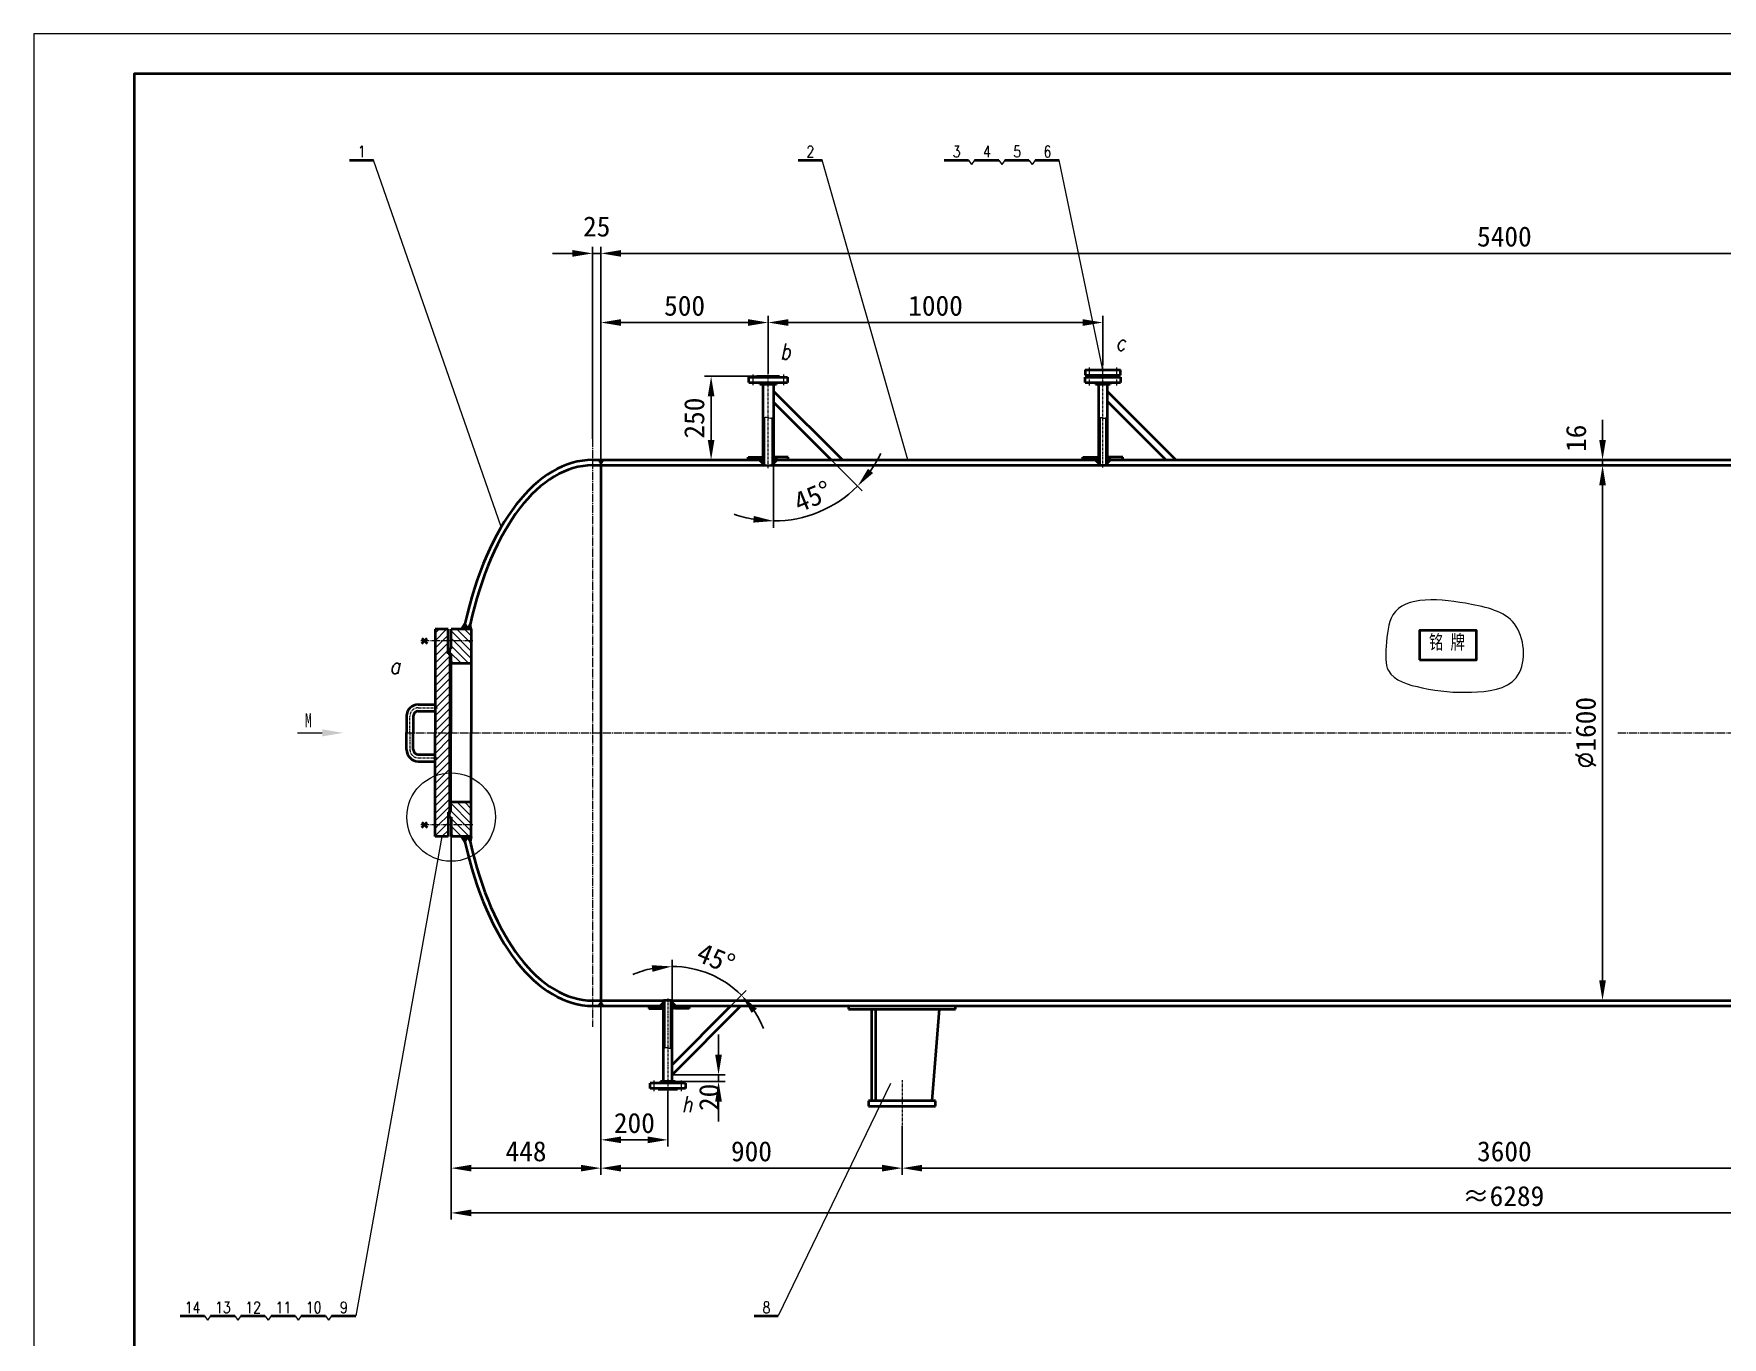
# Model space of a CAD drawing. Extents: x -114315 to 45000, y -61950 to 97535.
# Drawn here: x 34908 to 39954, y -58719 to -54822 of the extents above; entities that cross this region are included whole.
import ezdxf
from ezdxf.enums import TextEntityAlignment as Align

# ---------------------------------------------------------------- set-up
doc = ezdxf.new("R2010")
doc.units = 0
doc.header["$LTSCALE"] = 10
doc.header["$PDMODE"] = 1
doc.linetypes.add('ZXX-L', pattern=[3.28, 2.5, -0.3, 0.18, -0.3])
doc.linetypes.add('ZXX-S', pattern=[1.27, 0.75, -0.2, 0.12, -0.2])
doc.layers.get('Defpoints').update_dxf_attribs({"linetype": 'CONTINUOUS'})
doc.layers.add('5剖面线层', color=2, linetype='CONTINUOUS')
for name, color, linetype, lineweight in [('A 粗实线', 1, 'CONTINUOUS', 40), ('B 细实线', 7, 'CONTINUOUS', 18), ('C 文 字', 2, 'CONTINUOUS', 20), ('D 短中心线', 3, 'ZXX-S', 18), ('E 长中心线', 3, 'ZXX-L', 18), ('J 标注尺寸', 2, 'CONTINUOUS', 18)]:
    doc.layers.add(name, color=color, linetype=linetype, lineweight=lineweight)
doc.styles.add('HZTXT', font='SIMFANG.TTF', dxfattribs={"width": 0.75})
doc.styles.add('ITALICT', font='ITALICT.shx', dxfattribs={"width": 0.7})
doc.styles.add('ROMANC', font='romanc', dxfattribs={"width": 0.7, "height": 6})
doc.styles.get("Standard").update_dxf_attribs({"font": 'SIMFANG.TTF'})
doc.styles.add('标题中文', font='SIMFANG.TTF', dxfattribs={"width": 0.7})
doc.dimstyles.new('通用标注4.0', dxfattribs={"dimscale": 20, "dimtxt": 3, "dimasz": 3, "dimexe": 1, "dimexo": 0, "dimgap": 1, "dimtad": 1, "dimdec": 0, "dimzin": 0, "dimdsep": 46, "dimtxsty": 'Standard', "dimcen": 0, "dimadec": 0, "dimazin": 0, "dimtfac": 0.375, "dimtdec": 0, "dimtmove": 2, "dimatfit": 3, "dimfxl": 0, "dimtzin": 0, "dimarcsym": 0})
pattern_1 = [(45, (314.537, 0), (-11.22532, 11.22532), [])]

# ---------------------------------------------------------------- blocks, each defined once
blk = doc.blocks.new('*D74')
at = {"layer": 'C 文 字', "color": 0, "lineweight": -2}
for p, q in [((36602.7, -56226.3), (36602.7, -55459)), ((36662.7, -55479), (41942.7, -55479)), ((42002.7, -56226.3), (42002.7, -55459))]:
    blk.add_line(p, q, dxfattribs=at)
at = {"layer": 'C 文 字', "color": 0}
for points in [[(36662.7, -55469), (36662.7, -55489), (36602.7, -55479)], [(41942.7, -55469), (41942.7, -55489), (42002.7, -55479)]]:
    blk.add_solid(points, dxfattribs=at)
at = {"layer": 'Defpoints', "color": 0}
for p in [(42002.7, -55479), (36602.7, -56226.3), (42002.7, -56226.3)]:
    blk.add_point(p, dxfattribs=at)
at = {"layer": 'C 文 字', "color": 0, "insert": (39302.7, -55429), "char_height": 60, "attachment_point": 5}
blk.add_mtext('5400', dxfattribs=at)
blk = doc.blocks.new('*D78')
at = {"layer": 'C 文 字', "color": 0, "lineweight": -2}
for p, q in [((36602.7, -55917), (36602.7, -55665.7)), ((36662.7, -55685.7), (37042.7, -55685.7)), ((37102.7, -55838.4), (37102.7, -55665.7))]:
    blk.add_line(p, q, dxfattribs=at)
at = {"layer": 'C 文 字', "color": 0}
for points in [[(36662.7, -55675.7), (36662.7, -55695.7), (36602.7, -55685.7)], [(37042.7, -55675.7), (37042.7, -55695.7), (37102.7, -55685.7)]]:
    blk.add_solid(points, dxfattribs=at)
at = {"layer": 'Defpoints', "color": 0}
for p in [(37102.7, -55685.7), (37102.7, -55838.4), (36602.7, -55917)]:
    blk.add_point(p, dxfattribs=at)
at = {"layer": 'C 文 字', "color": 0, "insert": (36852.7, -55635.7), "char_height": 60, "attachment_point": 5}
blk.add_mtext('500', dxfattribs=at)
blk = doc.blocks.new('*D79')
at = {"layer": 'C 文 字', "color": 0, "lineweight": -2}
for p, q in [((37102.7, -55754.5), (37102.7, -55665.7)), ((37162.7, -55685.7), (38042.7, -55685.7)), ((38102.7, -55814.5), (38102.7, -55665.7))]:
    blk.add_line(p, q, dxfattribs=at)
at = {"layer": 'C 文 字', "color": 0}
for points in [[(37162.7, -55675.7), (37162.7, -55695.7), (37102.7, -55685.7)], [(38042.7, -55675.7), (38042.7, -55695.7), (38102.7, -55685.7)]]:
    blk.add_solid(points, dxfattribs=at)
at = {"layer": 'Defpoints', "color": 0}
for p in [(38102.7, -55685.7), (37102.7, -55754.5), (38102.7, -55814.5)]:
    blk.add_point(p, dxfattribs=at)
at = {"layer": 'C 文 字', "color": 0, "insert": (37602.7, -55635.7), "char_height": 60, "attachment_point": 5}
blk.add_mtext('1000', dxfattribs=at)
blk = doc.blocks.new('*D83')
at = {"layer": 'C 文 字', "color": 0, "lineweight": -2}
for p, q in [((37068.7, -55846.4), (36912, -55846.4)), ((36932, -55906.4), (36932, -56036.4)), ((36963.9, -56096.4), (36912, -56096.4))]:
    blk.add_line(p, q, dxfattribs=at)
at = {"layer": 'C 文 字', "color": 0}
for points in [[(36922, -55906.4), (36942, -55906.4), (36932, -55846.4)], [(36922, -56036.4), (36942, -56036.4), (36932, -56096.4)]]:
    blk.add_solid(points, dxfattribs=at)
at = {"layer": 'Defpoints', "color": 0}
for p in [(37068.7, -55846.4), (36932, -56096.4), (36963.9, -56096.4)]:
    blk.add_point(p, dxfattribs=at)
at = {"layer": 'C 文 字', "color": 0, "insert": (36882, -55971.4), "char_height": 60, "attachment_point": 5, "rotation": 90}
blk.add_mtext('250', dxfattribs=at)
blk = doc.blocks.new('*D84')
at = {"layer": 'C 文 字', "color": 0, "lineweight": -2}
for p, q in [((37291.2, -56096.4), (37383.9, -56189.1)), ((37118.7, -56112.4), (37118.7, -56299))]:
    blk.add_line(p, q, dxfattribs=at)
for start, end in [(324.6948, 334.3895), (270, 315), (250.6105, 260.3052)]:
    blk.add_arc((37118.7, -55923.9), 355, start, end, dxfattribs=at)
at = {"layer": 'C 文 字', "color": 0}
for points in [[(37416.1, -56135.6), (37400.8, -56122.7), (37369.8, -56175)], [(37059.8, -56263.9), (37058.1, -56283.8), (37118.7, -56279)]]:
    blk.add_solid(points, dxfattribs=at)
at = {"layer": 'Defpoints', "color": 0}
for p in [(37118.7, -55870.4), (37118.7, -55923.9), (37291.2, -56096.4), (37118.7, -56112.4), (37210.6, -56266.9)]:
    blk.add_point(p, dxfattribs=at)
at = {"layer": 'C 文 字', "color": 0, "insert": (37235.5, -56205.7), "char_height": 60, "attachment_point": 5, "rotation": 22.5}
blk.add_mtext('45°', dxfattribs=at)
blk = doc.blocks.new('*D86')
at = {"layer": 'C 文 字', "color": 0, "lineweight": -2}
for p, q in [((36517.7, -55479), (36457.7, -55479)), ((36577.7, -56033.5), (36577.7, -55459)), ((36577.7, -55479), (36602.7, -55479)), ((36602.7, -55608.3), (36602.7, -55459)), ((36662.7, -55479), (36722.7, -55479))]:
    blk.add_line(p, q, dxfattribs=at)
at = {"layer": 'C 文 字', "color": 0}
for points in [[(36517.7, -55469), (36517.7, -55489), (36577.7, -55479)], [(36662.7, -55469), (36662.7, -55489), (36602.7, -55479)]]:
    blk.add_solid(points, dxfattribs=at)
at = {"layer": 'Defpoints', "color": 0}
for p in [(36602.7, -55479), (36602.7, -55608.3), (36577.7, -56033.5)]:
    blk.add_point(p, dxfattribs=at)
at = {"layer": 'C 文 字', "color": 0, "insert": (36590.2, -55399), "char_height": 60, "attachment_point": 5}
blk.add_mtext('25', dxfattribs=at)
blk = doc.blocks.new('*D87')
at = {"layer": 'C 文 字', "color": 0, "lineweight": -2}
for p, q in [((36602.7, -57666.1), (36602.7, -58148.9)), ((36802.7, -57984.7), (36802.7, -58148.9)), ((36662.7, -58128.9), (36742.7, -58128.9))]:
    blk.add_line(p, q, dxfattribs=at)
at = {"layer": 'C 文 字', "color": 0}
for points in [[(36662.7, -58118.9), (36662.7, -58138.9), (36602.7, -58128.9)], [(36742.7, -58118.9), (36742.7, -58138.9), (36802.7, -58128.9)]]:
    blk.add_solid(points, dxfattribs=at)
at = {"layer": 'Defpoints', "color": 0}
for p in [(36602.7, -57666.1), (36802.7, -57984.7), (36802.7, -58128.9)]:
    blk.add_point(p, dxfattribs=at)
at = {"layer": 'C 文 字', "color": 0, "insert": (36702.7, -58078.9), "char_height": 60, "attachment_point": 5}
blk.add_mtext('200', dxfattribs=at)
blk = doc.blocks.new('*D88')
at = {"layer": 'C 文 字', "color": 0, "lineweight": -2}
for p, q in [((36602.7, -57903.5), (36602.7, -58233.5)), ((37502.7, -58087.2), (37502.7, -58233.5)), ((36662.7, -58213.5), (37442.7, -58213.5))]:
    blk.add_line(p, q, dxfattribs=at)
at = {"layer": 'C 文 字', "color": 0}
for points in [[(36662.7, -58203.5), (36662.7, -58223.5), (36602.7, -58213.5)], [(37442.7, -58203.5), (37442.7, -58223.5), (37502.7, -58213.5)]]:
    blk.add_solid(points, dxfattribs=at)
at = {"layer": 'Defpoints', "color": 0}
for p in [(36602.7, -57903.5), (37502.7, -58087.2), (37502.7, -58213.5)]:
    blk.add_point(p, dxfattribs=at)
at = {"layer": 'C 文 字', "color": 0, "insert": (37052.7, -58163.5), "char_height": 60, "attachment_point": 5}
blk.add_mtext('900', dxfattribs=at)
blk = doc.blocks.new('*D90')
at = {"layer": 'C 文 字', "color": 0, "lineweight": -2}
for p, q in [((37502.7, -58087.2), (37502.7, -58233.5)), ((41102.7, -58087.2), (41102.7, -58233.5)), ((37562.7, -58213.5), (41042.7, -58213.5))]:
    blk.add_line(p, q, dxfattribs=at)
at = {"layer": 'C 文 字', "color": 0}
for points in [[(37562.7, -58203.5), (37562.7, -58223.5), (37502.7, -58213.5)], [(41042.7, -58203.5), (41042.7, -58223.5), (41102.7, -58213.5)]]:
    blk.add_solid(points, dxfattribs=at)
at = {"layer": 'Defpoints', "color": 0}
for p in [(37502.7, -58087.2), (41102.7, -58087.2), (41102.7, -58213.5)]:
    blk.add_point(p, dxfattribs=at)
at = {"layer": 'C 文 字', "color": 0, "insert": (39302.7, -58163.5), "char_height": 60, "attachment_point": 5}
blk.add_mtext('3600', dxfattribs=at)
blk = doc.blocks.new('*D91')
at = {"layer": 'C 文 字', "color": 0, "lineweight": -2}
for p, q in [((39585.9, -56112.4), (39616.1, -56112.4)), ((39596.1, -56172.4), (39596.1, -57652.4)), ((39585.9, -57712.4), (39616.1, -57712.4))]:
    blk.add_line(p, q, dxfattribs=at)
at = {"layer": 'C 文 字', "color": 0}
for points in [[(39586.1, -56172.4), (39606.1, -56172.4), (39596.1, -56112.4)], [(39586.1, -57652.4), (39606.1, -57652.4), (39596.1, -57712.4)]]:
    blk.add_solid(points, dxfattribs=at)
at = {"layer": 'Defpoints', "color": 0}
for p in [(39585.9, -56112.4), (39585.9, -57712.4), (39596.1, -57712.4)]:
    blk.add_point(p, dxfattribs=at)
at = {"layer": 'C 文 字', "color": 0, "insert": (39546.1, -56912.4), "char_height": 60, "attachment_point": 5, "rotation": 90}
blk.add_mtext('{\\Ftxt.shx;%%c}1600', dxfattribs=at)
blk = doc.blocks.new('*D92')
at = {"layer": 'C 文 字', "color": 0, "lineweight": -2}
for p, q in [((39596.1, -56036.4), (39596.1, -55976.4)), ((39641.5, -56096.4), (39576.1, -56096.4)), ((39596.1, -56112.4), (39596.1, -56096.4)), ((39641.5, -56112.4), (39576.1, -56112.4)), ((39596.1, -56172.4), (39596.1, -56232.4))]:
    blk.add_line(p, q, dxfattribs=at)
at = {"layer": 'C 文 字', "color": 0}
for points in [[(39586.1, -56036.4), (39606.1, -56036.4), (39596.1, -56096.4)], [(39586.1, -56172.4), (39606.1, -56172.4), (39596.1, -56112.4)]]:
    blk.add_solid(points, dxfattribs=at)
at = {"layer": 'Defpoints', "color": 0}
for p in [(39596.1, -56096.4), (39641.5, -56096.4), (39641.5, -56112.4)]:
    blk.add_point(p, dxfattribs=at)
at = {"layer": 'C 文 字', "color": 0, "insert": (39517.3, -56031.7), "char_height": 60, "attachment_point": 5, "rotation": 90}
blk.add_mtext('16', dxfattribs=at)
blk = doc.blocks.new('*D93')
at = {"layer": 'C 文 字', "color": 0, "lineweight": -2}
for p, q in [((42443.7, -56912.4), (42443.7, -58367.3)), ((36155, -57222.4), (36155, -58367.3)), ((36215, -58347.3), (42383.7, -58347.3))]:
    blk.add_line(p, q, dxfattribs=at)
at = {"layer": 'C 文 字', "color": 0}
for points in [[(36215, -58337.3), (36215, -58357.3), (36155, -58347.3)], [(42383.7, -58337.3), (42383.7, -58357.3), (42443.7, -58347.3)]]:
    blk.add_solid(points, dxfattribs=at)
at = {"layer": 'Defpoints', "color": 0}
for p in [(42443.7, -56912.4), (36155, -57222.4), (42443.7, -58347.3)]:
    blk.add_point(p, dxfattribs=at)
at = {"layer": 'C 文 字', "color": 0, "insert": (39299.4, -58297.3), "char_height": 60, "attachment_point": 5}
blk.add_mtext('≈6289', dxfattribs=at)
blk = doc.blocks.new('*D96')
at = {"layer": 'C 文 字', "color": 0, "lineweight": -2}
for p, q in [((36954.2, -57874.4), (36954.2, -57814.4)), ((36815.2, -57934.4), (36974.2, -57934.4)), ((36815.2, -57954.4), (36974.2, -57954.4)), ((36954.2, -57954.4), (36954.2, -57934.4)), ((36954.2, -58014.4), (36954.2, -58074.4))]:
    blk.add_line(p, q, dxfattribs=at)
at = {"layer": 'C 文 字', "color": 0}
for points in [[(36944.2, -57874.4), (36964.2, -57874.4), (36954.2, -57934.4)], [(36944.2, -58014.4), (36964.2, -58014.4), (36954.2, -57954.4)]]:
    blk.add_solid(points, dxfattribs=at)
at = {"layer": 'Defpoints', "color": 0}
for p in [(36815.2, -57934.4), (36815.2, -57954.4), (36954.2, -57934.4)]:
    blk.add_point(p, dxfattribs=at)
at = {"layer": 'C 文 字', "color": 0, "insert": (36926.5, -58001.9), "char_height": 60, "attachment_point": 5, "rotation": 90}
blk.add_mtext('20', dxfattribs=at)
blk = doc.blocks.new('*D97')
at = {"layer": 'C 文 字', "color": 0, "lineweight": -2}
for p, q in [((36815.2, -57712.4), (36815.2, -57590.6)), ((36991.2, -57728.4), (37037.1, -57682.5))]:
    blk.add_line(p, q, dxfattribs=at)
for start, end in [(101.7205, 113.4409), (45, 90), (21.5591, 33.2795)]:
    blk.add_arc((36815.2, -57904.4), 293.8, start, end, dxfattribs=at)
at = {"layer": 'C 文 字', "color": 0}
for points in [[(36754.5, -57606.8), (36756.6, -57626.7), (36815.2, -57610.6)], [(37053.1, -57749.5), (37068.6, -57736.9), (37023, -57696.6)]]:
    blk.add_solid(points, dxfattribs=at)
at = {"layer": 'Defpoints', "color": 0}
for p in [(36962.1, -57650), (36815.2, -57712.4), (36991.2, -57728.4), (36815.2, -57904.4), (36815.2, -57954.4)]:
    blk.add_point(p, dxfattribs=at)
at = {"layer": 'C 文 字', "color": 0, "insert": (36946.8, -57586.8), "char_height": 60, "attachment_point": 5, "rotation": 337.5}
blk.add_mtext('45°', dxfattribs=at)
blk = doc.blocks.new('*D107')
at = {"layer": 'C 文 字', "color": 0, "lineweight": -2}
for p, q in [((36155, -57879.8), (36155, -58233.5)), ((36602.7, -57949.6), (36602.7, -58233.5)), ((36215, -58213.5), (36542.7, -58213.5))]:
    blk.add_line(p, q, dxfattribs=at)
at = {"layer": 'C 文 字', "color": 0}
for points in [[(36215, -58203.5), (36215, -58223.5), (36155, -58213.5)], [(36542.7, -58203.5), (36542.7, -58223.5), (36602.7, -58213.5)]]:
    blk.add_solid(points, dxfattribs=at)
at = {"layer": 'Defpoints', "color": 0}
for p in [(36155, -57879.8), (36602.7, -57949.6), (36602.7, -58213.5)]:
    blk.add_point(p, dxfattribs=at)
at = {"layer": 'C 文 字', "color": 0, "insert": (36378.9, -58163.5), "char_height": 60, "attachment_point": 5}
blk.add_mtext('448', dxfattribs=at)

msp = doc.modelspace()

# ---------------------------------------------------------------- hatches: boundary and pattern name
at = {"layer": '5剖面线层'}
h = msp.add_hatch(dxfattribs=at)
h.set_pattern_fill('ANSI31', color=256, scale=5, style=0)
h.set_pattern_definition(pattern_1)
h.paths.add_polyline_path([(36145.98, -56637.41), (36145.98, -56602.41), (36106.98, -56602.41), (36106.98, -56637.41)])
h.paths.add_polyline_path([(36150.98, -56675.91), (36145.98, -56675.91), (36145.98, -56637.41), (36106.98, -56637.41), (36106.98, -56912.41), (36150.98, -56912.41)])
h.paths.add_polyline_path([(36150.98, -56912.41), (36106.98, -56912.41), (36106.98, -57187.41), (36145.98, -57187.41), (36145.98, -57148.91), (36150.98, -57148.91)])
h = msp.add_hatch(dxfattribs=at)
h.set_pattern_fill('ANSI31', color=256, scale=5, angle=90, style=0)
h.set_pattern_definition([(135, (314.537, 0), (-11.22532, -11.22532), [])])
h.paths.add_polyline_path([(36215.33, -56637.41), (36215.33, -56602.41), (36154.98, -56602.41), (36154.98, -56637.41)])
h.paths.add_polyline_path([(36215.33, -56637.41), (36154.98, -56637.41), (36154.98, -56660.91), (36149.98, -56660.91), (36149.98, -56675.41), (36153.98, -56675.41), (36153.98, -56705.41), (36215.33, -56705.41)])
h.paths.add_polyline_path([(36153.98, -57119.41), (36153.98, -57149.41), (36149.98, -57149.41), (36149.98, -57163.91), (36154.98, -57163.91), (36154.98, -57187.41), (36215.33, -57187.41), (36215.33, -57119.41)])
h.paths.add_polyline_path([(36154.98, -57187.41), (36154.98, -57222.41), (36215.33, -57222.41), (36215.33, -57187.41)])
h = msp.add_hatch(dxfattribs=at)
h.set_pattern_fill('ANSI37', color=256, scale=0.25, style=0)
h.set_pattern_definition([(45, (314.5366, 0), (-0.561266008, 0.561266008), []), (135, (314.5366, 0), (-0.561266008, -0.561266008), [])])
h.paths.add_polyline_path([(36196.34, -56586.56), (36186.33, -56602.41), (36215.33, -56602.41), (36212.07, -56588.1), (36206.33, -56600.41), (36204.33, -56600.41)])
h.paths.add_polyline_path([(36153.98, -56675.41), (36150.98, -56675.41), (36150.98, -56705.41), (36153.98, -56705.41)])
h = msp.add_hatch(dxfattribs=at)
h.set_pattern_fill('ANSI37', color=256, scale=0.25, style=0)
h.set_pattern_definition([(315, (314.5366, -113824.8197), (-0.561266008, -0.561266008), []), (225, (314.5366, -113824.8197), (-0.561266008, 0.561266008), [])])
h.paths.add_polyline_path([(36196.34, -57238.26), (36186.33, -57222.41), (36215.33, -57222.41), (36212.07, -57236.72), (36206.33, -57224.41), (36204.33, -57224.41)])
h.paths.add_polyline_path([(36153.98, -57149.41), (36150.98, -57149.41), (36150.98, -57119.41), (36153.98, -57119.41)])
h = msp.add_hatch(dxfattribs=at)
h.set_pattern_fill('ANSI31', color=256, scale=5, style=0)
h.set_pattern_definition(pattern_1)
h.paths.add_polyline_path([(36145.98, -57187.41), (36116.57, -57187.41), (36107.47, -57222.41), (36145.98, -57222.41)])
h.paths.add_polyline_path([(36116.57, -57187.41), (36106.98, -57187.41), (36106.98, -57222.41), (36107.47, -57222.41)])

# ---------------------------------------------------------------- linework, layer by layer
at = {"layer": 'A 粗实线'}
for p, q in [((35851.09, -55200.04), (35923.31, -55200.04)), ((37191.76, -55200.04), (37263.98, -55200.04)), ((37628.94, -55200.04), (37701.15, -55200.04)), ((37719.39, -55200.04), (37791.6, -55200.04)), ((37809.84, -55200.04), (37882.05, -55200.04)), ((37900.28, -55200.04), (37972.5, -55200.04)), ((37045.22, -55865.41), (37045.22, -55849.41)), ((37045.22, -55849.41), (37160.22, -55849.41)), ((37068.72, -55849.41), (37068.72, -55846.41)), ((37068.72, -55846.41), (37136.72, -55846.41)), ((37136.72, -55846.41), (37136.72, -55849.41)), ((37160.22, -55849.41), (37160.22, -55865.41)), ((38050.22, -55827.41), (38155.22, -55827.41)), ((38050.22, -55827.41), (38050.22, -55843.41)), ((38050.22, -55843.41), (38155.22, -55843.41)), ((38050.22, -55865.41), (38050.22, -55849.41)), ((38050.22, -55849.41), (38155.22, -55849.41)), ((38073.72, -55843.41), (38073.72, -55846.41)), ((38073.72, -55849.41), (38073.72, -55846.41)), ((38073.72, -55846.41), (38131.72, -55846.41)), ((38073.72, -55846.41), (38131.72, -55846.41)), ((38131.72, -55846.41), (38131.72, -55843.41)), ((38131.72, -55846.41), (38131.72, -55849.41)), ((38155.22, -55843.41), (38155.22, -55827.41)), ((38155.22, -55849.41), (38155.22, -55865.41)), ((37045.22, -55865.41), (37160.22, -55865.41)), ((37076.72, -55865.41), (37077.72, -55870.41)), ((37077.72, -55870.41), (37127.72, -55870.41)), ((37086.72, -55870.41), (37086.72, -56112.41)), ((37118.72, -55870.41), (37118.72, -56112.41)), ((37118.72, -55890.41), (37324.72, -56096.41)), ((37128.72, -55865.41), (37127.72, -55870.41)), ((38050.22, -55865.41), (38155.22, -55865.41)), ((38080.22, -55865.41), (38081.22, -55870.41)), ((38081.22, -55870.41), (38124.22, -55870.41)), ((38090.22, -55870.41), (38090.22, -56112.41)), ((38115.22, -55870.41), (38115.22, -56112.41)), ((38115.22, -55890.41), (38321.22, -56096.41)), ((38125.22, -55865.41), (38124.22, -55870.41)), ((37118.72, -55923.93), (37291.2, -56096.41)), ((38115.22, -55920.41), (38291.22, -56096.41)), ((37089.72, -55970.07), (37089.72, -56112.46)), ((37115.72, -55970.08), (37115.72, -56112.46)), ((38093.22, -55970.13), (38093.22, -56112.45)), ((38112.22, -55970.61), (38112.22, -56112.45)), ((36577.72, -56096.41), (37086.72, -56096.41)), ((36602.72, -56096.41), (36602.72, -57728.41)), ((37042.72, -56088.41), (37086.72, -56088.41)), ((37042.72, -56096.41), (37042.72, -56088.41)), ((37162.72, -56088.41), (37118.72, -56088.41)), ((37118.72, -56096.41), (38090.22, -56096.41)), ((37162.72, -56096.41), (37162.72, -56088.41)), ((38042.72, -56096.41), (38042.72, -56088.41)), ((38042.72, -56088.41), (38086.72, -56088.41)), ((38115.22, -56096.41), (40490.22, -56096.41)), ((38162.72, -56088.41), (38118.72, -56088.41)), ((38162.72, -56096.41), (38162.72, -56088.41)), ((36577.72, -56112.41), (37086.72, -56112.41)), ((37118.72, -56112.41), (40490.22, -56112.41)), ((36106.98, -56602.41), (36106.98, -56912.41)), ((36145.98, -56602.41), (36106.98, -56602.41)), ((36145.98, -56675.91), (36145.98, -56602.41)), ((36154.98, -56660.91), (36154.98, -56602.41)), ((36215.33, -56602.41), (36154.98, -56602.41)), ((36186.33, -56602.41), (36196.33, -56586.57)), ((36204.33, -56600.41), (36196.33, -56586.55)), ((36206.33, -56600.41), (36204.33, -56600.41)), ((36206.33, -56600.41), (36212.07, -56588.1)), ((36215.33, -56602.41), (36212.07, -56588.1)), ((36215.33, -56602.41), (36215.33, -56912.41)), ((36067.96, -56645.33), (36083.79, -56629.49)), ((36067.96, -56629.49), (36083.79, -56645.33)), ((36149.98, -56660.91), (36154.98, -56660.91)), ((36149.98, -56660.91), (36149.98, -56675.91)), ((36150.98, -56675.91), (36145.98, -56675.91)), ((36149.98, -56675.41), (36153.98, -56675.41)), ((36150.98, -56675.41), (36150.98, -56912.41)), ((36215.33, -56705.41), (36150.98, -56705.41)), ((36153.98, -56675.41), (36153.98, -56912.41)), ((36021.98, -56862.41), (36021.98, -56912.41)), ((36041.98, -56862.41), (36041.98, -56912.41)), ((36056.98, -56827.41), (36106.98, -56827.41)), ((36056.98, -56847.41), (36106.98, -56847.41)), ((36021.98, -56962.41), (36021.98, -56912.41)), ((36041.98, -56962.41), (36041.98, -56912.41)), ((36106.98, -57222.41), (36106.98, -56912.41)), ((36150.98, -57149.41), (36150.98, -56912.41)), ((36153.98, -57149.41), (36153.98, -56912.41)), ((36215.33, -57222.41), (36215.33, -56912.41)), ((36056.98, -56977.41), (36106.98, -56977.41)), ((36056.98, -56997.41), (36106.98, -56997.41)), ((36215.33, -57119.41), (36150.98, -57119.41)), ((36150.98, -57148.91), (36145.98, -57148.91)), ((36145.98, -57148.91), (36145.98, -57222.41)), ((36149.98, -57163.91), (36149.98, -57148.91)), ((36149.98, -57149.41), (36153.98, -57149.41)), ((36149.98, -57163.91), (36154.98, -57163.91)), ((36154.98, -57163.91), (36154.98, -57222.41)), ((36067.96, -57195.33), (36083.79, -57179.49)), ((36067.96, -57179.49), (36083.79, -57195.33)), ((36145.98, -57222.41), (36106.98, -57222.41)), ((36215.33, -57222.41), (36154.98, -57222.41)), ((36186.33, -57222.41), (36196.33, -57238.25)), ((36204.33, -57224.41), (36196.33, -57238.27)), ((36206.33, -57224.41), (36204.33, -57224.41)), ((36206.33, -57224.41), (36212.07, -57236.72)), ((36215.33, -57222.41), (36212.07, -57236.72)), ((36577.72, -57712.41), (36790.22, -57712.41)), ((36790.22, -57954.41), (36790.22, -57712.41)), ((36793.22, -57854.21), (36793.22, -57712.37)), ((36812.22, -57854.69), (36812.22, -57712.37)), ((36812.22, -57712.41), (41790.22, -57712.41)), ((36815.22, -57954.41), (36815.22, -57712.41)), ((36577.72, -57728.41), (36790.22, -57728.41)), ((36746.22, -57728.41), (36746.22, -57736.41)), ((36746.22, -57736.41), (36790.22, -57736.41)), ((36815.22, -57728.41), (41790.22, -57728.41)), ((36815.22, -57934.41), (37021.22, -57728.41)), ((36815.22, -57904.41), (36991.22, -57728.41)), ((36866.22, -57736.41), (36822.22, -57736.41)), ((36866.22, -57728.41), (36866.22, -57736.41)), ((37342.72, -57728.41), (37342.72, -57738.41)), ((37342.72, -57738.41), (37662.72, -57738.41)), ((37412.72, -58012.41), (37412.72, -57738.41)), ((37424.72, -58012.41), (37424.72, -57738.41)), ((37592.72, -58012.41), (37614.47, -57738.41)), ((37662.72, -57738.41), (37662.72, -57728.41)), ((36750.22, -57975.41), (36750.22, -57959.41)), ((36855.22, -57959.41), (36750.22, -57959.41)), ((36855.22, -57975.41), (36750.22, -57975.41)), ((36773.72, -57978.41), (36773.72, -57975.41)), ((36831.72, -57978.41), (36773.72, -57978.41)), ((36780.22, -57959.41), (36781.22, -57954.41)), ((36824.22, -57954.41), (36781.22, -57954.41)), ((36825.22, -57959.41), (36824.22, -57954.41)), ((36831.72, -57975.41), (36831.72, -57978.41)), ((36855.22, -57959.41), (36855.22, -57975.41)), ((37402.72, -58012.41), (37402.72, -58028.41)), ((37602.72, -58012.41), (37402.72, -58012.41)), ((37402.72, -58028.41), (37602.72, -58028.41)), ((37602.72, -58028.41), (37602.72, -58012.41)), ((35345.6, -58655.34), (35417.81, -58655.34)), ((35436.05, -58655.34), (35508.26, -58655.34)), ((35526.5, -58655.34), (35598.71, -58655.34)), ((35616.95, -58655.34), (35689.16, -58655.34)), ((35707.39, -58655.34), (35779.61, -58655.34)), ((35797.84, -58655.34), (35870.05, -58655.34)), ((37060.5, -58655.34), (37132.71, -58655.34))]:
    msp.add_line(p, q, dxfattribs=at)
at = {"layer": 'A 粗实线', "color": 5}
msp.add_lwpolyline([(35207.79, -61830.46), (44879.79, -61830.46), (44879.79, -54942.46), (35207.79, -54942.46)], close=True, dxfattribs=at)
at = {"layer": 'A 粗实线'}
msp.add_lwpolyline([(39049.05, -56693.56), (39219.55, -56693.56), (39219.55, -56606.37), (39049.05, -56606.37)], close=True, dxfattribs=at)
for centre, radius, start, end in [((37102.72, -55312.57), 800, 268.85401, 271.14599), ((38102.72, -55312.51), 800, 269.10472, 270), ((38102.72, -55312.51), 800, 270, 270.89528), ((36056.98, -56862.41), 35, 90, 180), ((36056.98, -56862.41), 15, 90, 180), ((36056.98, -56962.41), 35, 180, 270), ((36056.98, -56962.41), 15, 180, 270), ((36802.72, -58512.31), 800, 90, 90.89528), ((36802.72, -58512.31), 800, 89.10472, 90)]:
    msp.add_arc(centre, radius, start, end, dxfattribs=at)
for major_axis, ratio, start_param, end_param in [((0, -816), 0.5098039, 3.1415927, 4.3016192), ((0, -800), 0.5, 3.1415927, 4.2949883), ((0, -816), 0.5098039, 5.1231588, 6.2831853), ((0, -800), 0.5, 5.1297897, 6.2831853)]:
    msp.add_ellipse((36577.72, -56912.41), major_axis=major_axis, ratio=ratio, start_param=start_param, end_param=end_param, dxfattribs=at)
for points in [[(36602.72, -56112.41), (36591.52, -56096.41), (36613.92, -56096.41)], [(37086.72, -56112.41), (37070.72, -56096.41), (37086.72, -56080.41)], [(37118.72, -56112.41), (37134.72, -56096.41), (37118.72, -56080.41)], [(38090.22, -56112.41), (38074.22, -56096.41), (38090.22, -56080.41)], [(38115.22, -56112.41), (38131.22, -56096.41), (38115.22, -56080.41)], [(36602.72, -57712.41), (36591.52, -57728.41), (36613.92, -57728.41)], [(36790.22, -57712.41), (36774.22, -57728.41), (36790.22, -57744.41)], [(36815.22, -57712.41), (36831.22, -57728.41), (36815.22, -57744.41)]]:
    msp.add_solid(points, dxfattribs=at)
at = {"layer": 'B 细实线'}
for p, q in [((37701.15, -55200.04), (37710.27, -55212.84)), ((37719.39, -55200.04), (37710.27, -55212.84)), ((37791.6, -55200.04), (37800.72, -55212.84)), ((37809.84, -55200.04), (37800.72, -55212.84)), ((37882.05, -55200.04), (37891.17, -55212.84)), ((37900.28, -55200.04), (37891.17, -55212.84)), ((35695.77, -56912.41), (35769.74, -56912.41)), ((35417.81, -58655.34), (35426.93, -58668.14)), ((35436.05, -58655.34), (35426.93, -58668.14)), ((35508.26, -58655.34), (35517.38, -58668.14)), ((35526.5, -58655.34), (35517.38, -58668.14)), ((35598.71, -58655.34), (35607.83, -58668.14)), ((35616.95, -58655.34), (35607.83, -58668.14)), ((35689.16, -58655.34), (35698.28, -58668.14)), ((35707.39, -58655.34), (35698.28, -58668.14)), ((35779.61, -58655.34), (35788.72, -58668.14)), ((35797.84, -58655.34), (35788.72, -58668.14))]:
    msp.add_line(p, q, dxfattribs=at)
msp.add_lwpolyline([(34907.79, -61950.46), (44999.79, -61950.46), (44999.79, -54822.46), (34907.79, -54822.46)], close=True, dxfattribs=at)
for points in [[(37086.72, -55971.41, -0.051394), (37092.26, -55969.24, -0.0747555), (37096.32, -55968.74, -0.0891729), (37102.72, -55970.08, 0.0891729), (37109.12, -55971.41, 0.0747555), (37113.19, -55970.91, 0.051394), (37118.72, -55968.74)], [(38090.22, -55971.41, -0.051394), (38094.55, -55969.72, -0.0747555), (38097.72, -55969.33, -0.0891729), (38102.72, -55970.37, 0.0891729), (38107.72, -55971.41, 0.0747555), (38110.9, -55971.02, 0.051394), (38115.22, -55969.33)], [(36815.22, -57853.41, -0.051394), (36810.9, -57855.1, -0.0747555), (36807.72, -57855.49, -0.0891729), (36802.72, -57854.45, 0.0891729), (36797.72, -57853.41, 0.0747555), (36794.55, -57853.8, 0.051394), (36790.22, -57855.49)]]:
    msp.add_lwpolyline(points, format="xyb", dxfattribs=at)
msp.add_spline([(38949.54, -56653.67), (38969.38, -56559.52), (39204.11, -56528.14), (39338.01, -56594.21), (39338.01, -56747.83), (39204.11, -56790.77), (39056.99, -56777.56), (38956.15, -56726.35), (38949.54, -56653.67)], degree=3, dxfattribs=at)
msp.add_solid([(35769.74, -56922.91), (35769.74, -56901.91), (35832.74, -56912.41)], dxfattribs=at)
at = {"layer": 'C 文 字'}
for p, q in [((36305.07, -56296.12), (35923.31, -55200.04)), ((37520.06, -56096.41), (37263.98, -55200.04)), ((38102.72, -55827.41), (37972.5, -55200.04)), ((36127.58, -57222.41), (35870.05, -58655.34)), ((37467.92, -57960.04), (37132.71, -58655.34))]:
    msp.add_line(p, q, dxfattribs=at)
msp.add_circle((36154.98, -57163.91), 132.23, dxfattribs=at)
at = {"layer": 'D 短中心线'}
for p, q in [((37056.97, -55841.41), (37056.97, -55873.41)), ((37102.72, -56120.57), (37102.72, -55838.41)), ((37148.47, -55841.41), (37148.47, -55873.41)), ((38061.97, -55819.63), (38061.97, -55873.86)), ((38102.72, -56118.76), (38102.72, -55814.46)), ((38143.47, -55819.63), (38143.47, -55873.86)), ((36031.98, -56912.41), (36031.98, -56862.41)), ((36056.98, -56837.41), (36113.86, -56837.41)), ((36031.98, -56912.41), (36031.98, -56962.41)), ((36056.98, -56987.41), (36113.86, -56987.41)), ((36802.72, -57706.06), (36802.72, -57984.66)), ((36761.97, -57983.41), (36761.97, -57951.41)), ((36843.47, -57983.41), (36843.47, -57951.41)), ((37502.72, -57950.01), (37502.72, -58087.22))]:
    msp.add_line(p, q, dxfattribs=at)
for centre, start, end in [((36056.98, -56862.41), 90, 180), ((36056.98, -56962.41), 180, 270)]:
    msp.add_arc(centre, 25, start, end, dxfattribs=at)
at = {"layer": 'E 长中心线'}
for p, q in [((36577.72, -56033.46), (36577.72, -57791.36)), ((36219.93, -56637.41), (36064.68, -56637.41)), ((36017.72, -56912.41), (39502.1, -56912.41)), ((39641.5, -56912.41), (42587.72, -56912.41)), ((36219.93, -57187.41), (36064.68, -57187.41))]:
    msp.add_line(p, q, dxfattribs=at)

# ---------------------------------------------------------------- texts
at = {"layer": 'C 文 字', "style": 'ROMANC', "width": 0.8}
for s, height, p in [('1', 33.87, (35887.99, -55174.63)), ('2', 33.87, (37228.66, -55174.63)), ('3', 33.87, (37665.84, -55174.63)), ('4', 33.87, (37756.28, -55174.63)), ('5', 33.87, (37846.73, -55174.63)), ('6', 33.87, (37937.18, -55174.63)), ('14', 33.872, (35382.5, -58629.92)), ('13', 33.872, (35472.95, -58629.92)), ('12', 33.872, (35563.39, -58629.92)), ('11', 33.872, (35653.84, -58629.92)), ('10', 33.872, (35744.29, -58629.92)), ('9', 33.87, (35834.74, -58629.92)), ('8', 33.87, (37097.39, -58629.92))]:
    msp.add_text(s, height=height, dxfattribs=at).set_placement(p, align=Align.MIDDLE)
at = {"layer": 'C 文 字', "style": 'ITALICT', "width": 0.8}
for s, p in [('b', (37138.51, -55795.95)), ('c', (38141.05, -55769.92)), ('a', (35971.26, -56736.02)), ('h', (36844.66, -58046.53))]:
    msp.add_text(s, height=48, dxfattribs=at).set_placement(p)
at = {"layer": 'C 文 字', "insert": (39077.37, -56619.8), "char_height": 42, "width": 3614.4, "attachment_point": 1, "style": 'HZTXT'}
msp.add_mtext('铭 牌', dxfattribs=at)
at = {"layer": 'J 标注尺寸', "style": '标题中文', "width": 0.7}
msp.add_text('M', height=42, dxfattribs=at).set_placement((35718.61, -56896))

# ---------------------------------------------------------------- dimensions: what is measured, and where the dimension line sits
at = {"layer": 'C 文 字'}
for base, p1, p2, picture, middle in [((36602.72, -55479.03), (36577.72, -56033.46), (36602.72, -55608.27), '*D86', (36590.22, -55399.03)), ((42002.72, -55479.03), (36602.72, -56226.34), (42002.72, -56226.34), '*D74', (39302.72, -55429.03)), ((37102.72, -55685.67), (36602.72, -55916.96), (37102.72, -55838.41), '*D78', (36852.72, -55635.67)), ((38102.72, -55685.67), (37102.72, -55754.54), (38102.72, -55814.46), '*D79', (37602.72, -55635.67)), ((36802.72, -58128.91), (36602.72, -57666.08), (36802.72, -57984.66), '*D87', (36702.72, -58078.91)), ((36602.72, -58213.49), (36154.98, -57879.78), (36602.72, -57949.64), '*D107', (36378.85, -58163.49)), ((37502.72, -58213.49), (36602.72, -57903.49), (37502.72, -58087.22), '*D88', (37052.72, -58163.49)), ((41102.72, -58213.49), (37502.72, -58087.22), (41102.72, -58087.22), '*D90', (39302.72, -58163.49))]:
    dim = msp.add_linear_dim(base=base, p1=p1, p2=p2, dimstyle='通用标注4.0', dxfattribs=at)
    dim.commit()
    dim.dimension.update_dxf_attribs({"geometry": picture, "text_midpoint": middle})
dim = msp.add_linear_dim(base=(36931.98, -56096.41), p1=(37068.72, -55846.41), p2=(36963.9, -56096.41), angle=90, dimstyle='通用标注4.0', dxfattribs=at)
dim.commit()
dim.dimension.update_dxf_attribs({"geometry": '*D83', "text_midpoint": (36881.98, -55971.41)})
for base, line1, line2, picture, middle in [((37210.61, -56266.86), ((37118.72, -55870.41), (37118.72, -56112.41)), ((37118.72, -55923.93), (37291.2, -56096.41)), '*D84', (37235.45, -56205.74)), ((36962.14, -57649.95), ((36815.22, -57954.41), (36815.22, -57712.41)), ((36815.22, -57904.41), (36991.22, -57728.41)), '*D97', (36946.8, -57586.76))]:
    dim = msp.add_angular_dim_2l(base=base, line1=line1, line2=line2, dimstyle='通用标注4.0', dxfattribs=at)
    dim.commit()
    dim.dimension.update_dxf_attribs({"geometry": picture, "text_midpoint": middle})
for base, p1, p2, picture, middle in [((39596.12, -56096.41), (39641.5, -56112.41), (39641.5, -56096.41), '*D92', (39517.34, -56031.72)), ((36954.21, -57934.41), (36815.22, -57954.41), (36815.22, -57934.41), '*D96', (36926.51, -58001.89))]:
    dim = msp.add_linear_dim(base=base, p1=p1, p2=p2, angle=90, dimstyle='通用标注4.0', dxfattribs=at)
    dim.commit()
    dim.dimension.update_dxf_attribs({"geometry": picture, "text_midpoint": middle, "dimtype": 160})
dim = msp.add_linear_dim(base=(39596.12, -57712.41), p1=(39585.94, -56112.41), p2=(39585.94, -57712.41), angle=90, text='{\\Ftxt.shx;%%c}<>', dimstyle='通用标注4.0', dxfattribs=at)
dim.commit()
dim.dimension.update_dxf_attribs({"geometry": '*D91', "text_midpoint": (39546.12, -56912.41)})
dim = msp.add_linear_dim(base=(42443.72, -58347.27), p1=(36154.98, -57222.41), p2=(42443.72, -56912.41), text='≈<>', dimstyle='通用标注4.0', dxfattribs=at)
dim.commit()
dim.dimension.update_dxf_attribs({"geometry": '*D93', "text_midpoint": (39299.35, -58297.27)})

doc.saveas('drawing.dxf')
